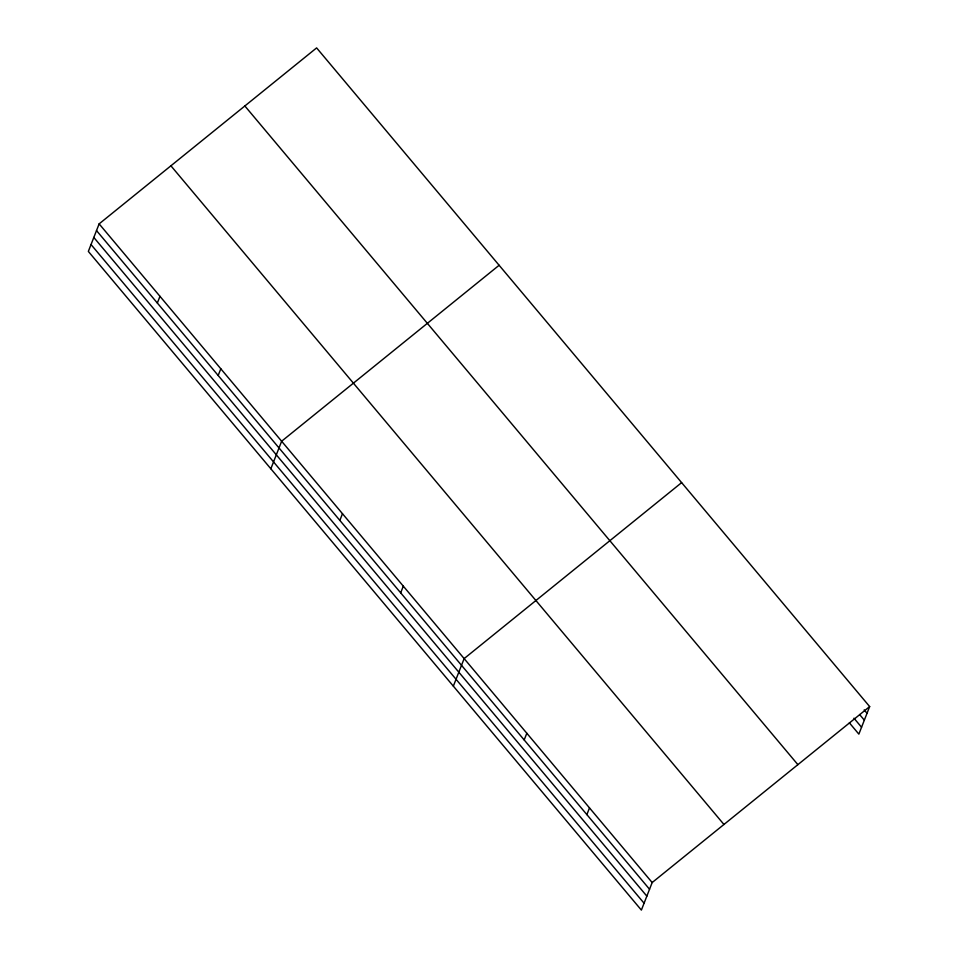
<?xml version="1.0" encoding="UTF-8"?>
<svg xmlns="http://www.w3.org/2000/svg" width="958" height="958" viewBox="0 0 958 958"><rect width="100%" height="100%" fill="white"/><g stroke="black" fill="none" stroke-linecap="round" stroke-linejoin="round"><path stroke-width="1.44" d="M99.141 223.873L88.34 251.415L641.381 910.1L652.17 882.546L869.66 706.585L316.619 47.9L99.141 223.873L652.17 882.546M157.34 303.039L159.974 296.321M218.173 375.488L220.807 368.782M270.851 468.785L281.64 441.231L499.118 265.27M339.851 520.398L342.473 513.692M400.684 592.858L403.306 586.14M453.35 686.144L464.139 658.601L681.629 482.628M524.194 739.959L526.816 733.253M586.871 814.611L589.493 807.905M869.66 706.585L858.859 734.127L849.363 722.823M864.176 709.902L867.026 713.291M859.589 714.512L864.332 720.165M853.961 718.201L861.553 727.254M244.853 105.967L797.882 764.652M170.907 165.794L723.949 824.479M96.507 230.579L649.548 889.264M93.812 237.452L646.854 896.137M91.034 244.541L644.075 903.226"/></g></svg>
